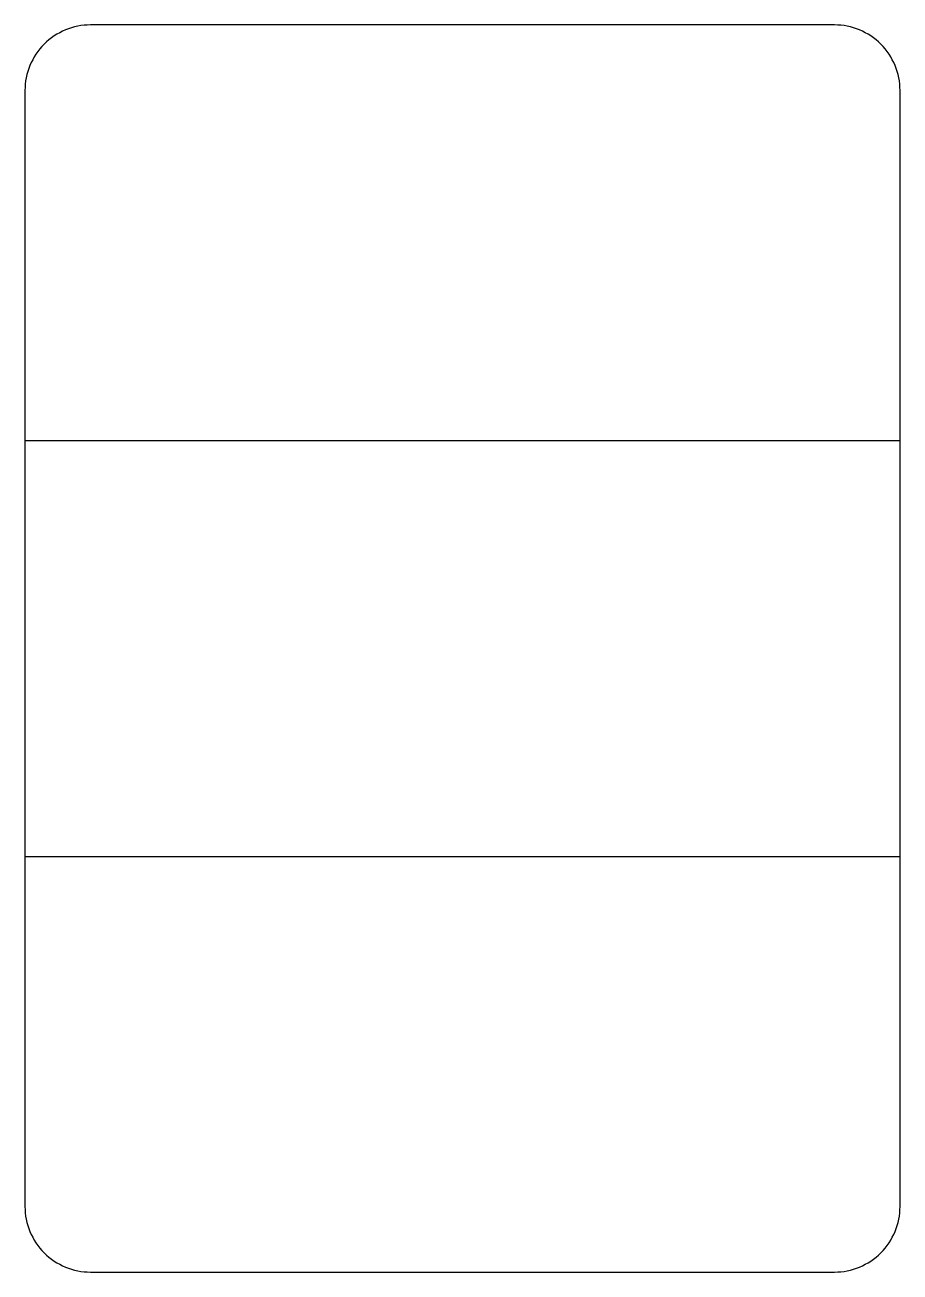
# Model space of a CAD drawing. Extents: x -40 to 40, y -114 to 0.
import ezdxf

# ---------------------------------------------------------------- set-up
doc = ezdxf.new("R2010")
doc.units = 0
doc.header["$LTSCALE"] = 10
doc.header["$MEASUREMENT"] = 0
doc.layers.add('S-WHAT', color=7, linetype='Continuous')
doc.layers.add('S-WSEC', color=7, linetype='Continuous')

msp = doc.modelspace()

# ---------------------------------------------------------------- linework, layer by layer
at = {"layer": 'S-WHAT'}
for p, q in [((-40, -38), (40, -38)), ((-40, -76), (40, -76))]:
    msp.add_line(p, q, dxfattribs=at)
at = {"layer": 'S-WSEC'}
msp.add_lwpolyline([(-34, -114), (34, -114, 0.414214), (40, -108), (40, -6, 0.414214), (34, 0), (-34, 0, 0.414214), (-40, -6), (-40, -108, 0.414214)], format="xyb", close=True, dxfattribs=at)

doc.saveas('drawing.dxf')
